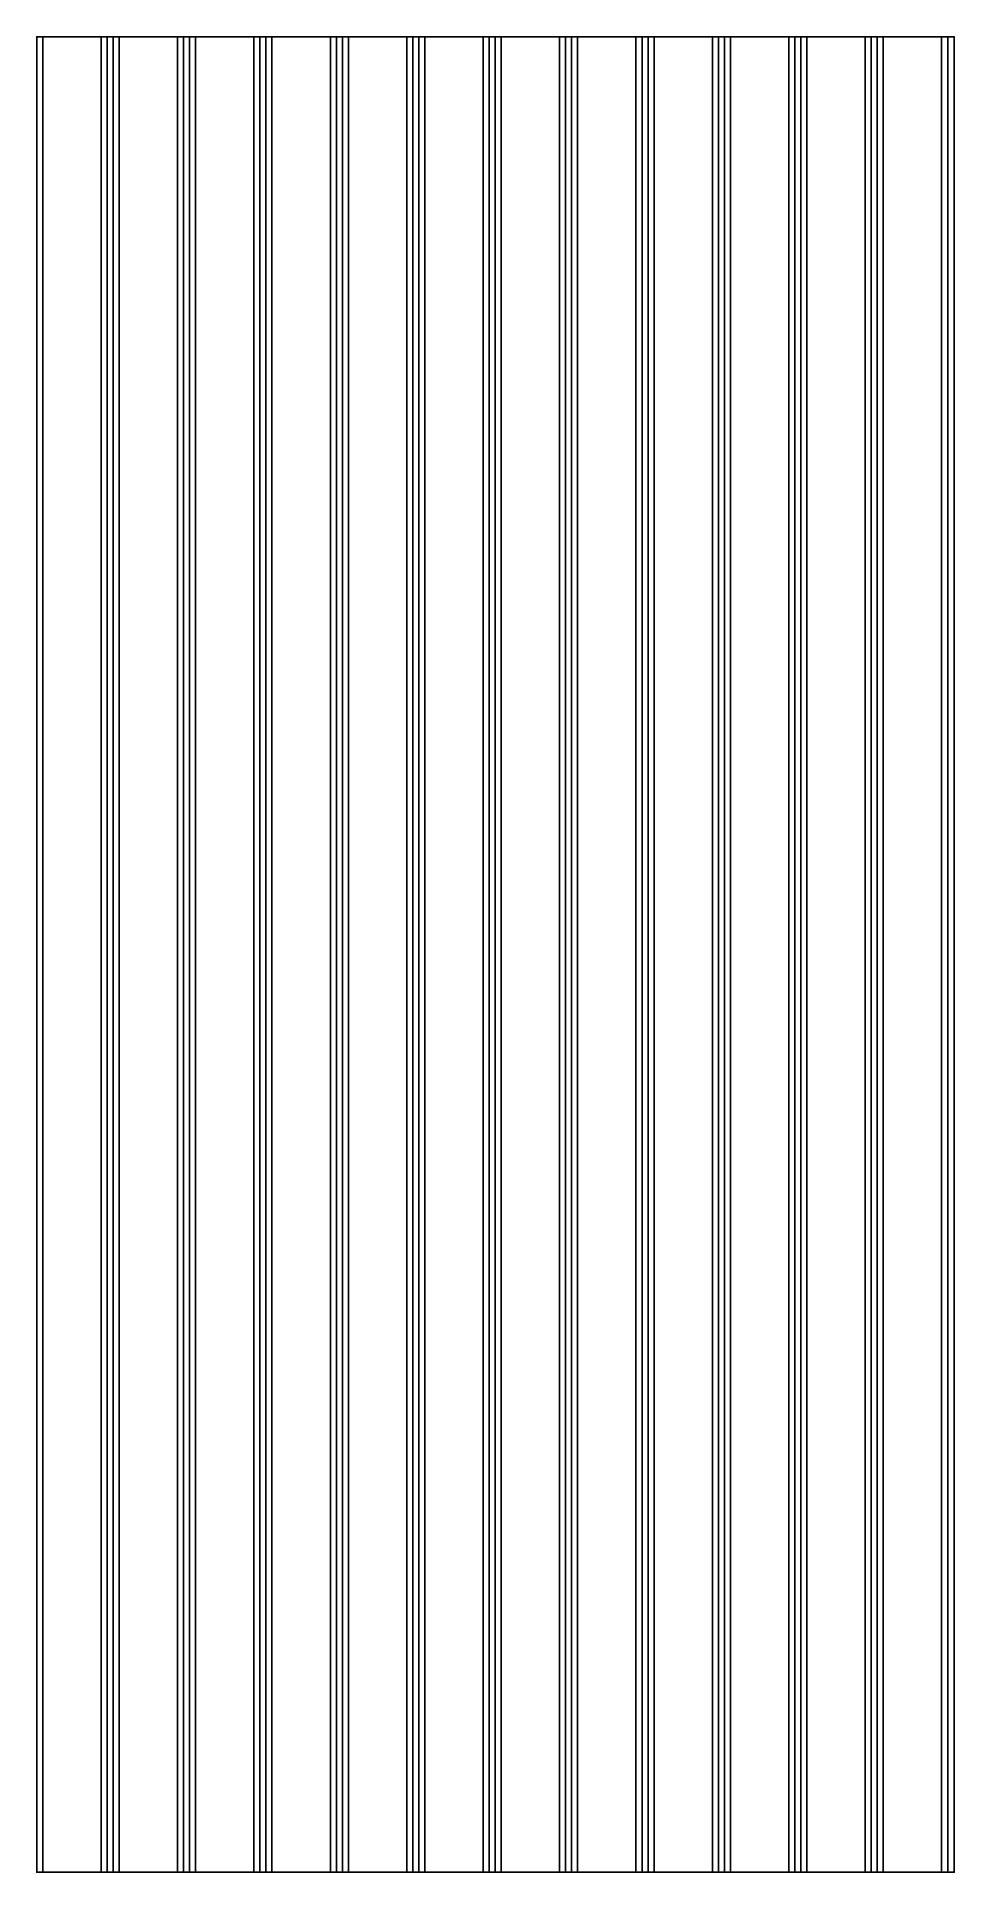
# Model space of a CAD drawing. Header units: millimetres. Extents: x 0 to 1220, y 0 to 2440.
import ezdxf

# ---------------------------------------------------------------- set-up
doc = ezdxf.new("R2010")
doc.units = ezdxf.units.MM
doc.layers.add('1', color=1, linetype='Continuous')

msp = doc.modelspace()

# ---------------------------------------------------------------- linework, layer by layer
for points in [[(0, 0, 18), (93.6, 0, 18), (93.6, 2440, 18), (0, 2440, 18)], [(1220, 0), (1220, 2440), (0, 2440), (0, 0)], [(101.6, 0, 18), (195.2, 0, 18), (195.2, 2440, 18), (101.6, 2440, 18)], [(203.2, 0, 18), (296.8, 0, 18), (296.8, 2440, 18), (203.2, 2440, 18)], [(304.8, 0, 18), (398.4, 0, 18), (398.4, 2440, 18), (304.8, 2440, 18)], [(406.4, 0, 18), (500, 0, 18), (500, 2440, 18), (406.4, 2440, 18)], [(508, 0, 18), (601.6, 0, 18), (601.6, 2440, 18), (508, 2440, 18)], [(609.6, 0, 18), (703.2, 0, 18), (703.2, 2440, 18), (609.6, 2440, 18)], [(711.2, 0, 18), (804.8, 0, 18), (804.8, 2440, 18), (711.2, 2440, 18)], [(812.8, 0, 18), (906.4, 0, 18), (906.4, 2440, 18), (812.8, 2440, 18)], [(914.4, 0, 18), (1008, 0, 18), (1008, 2440, 18), (914.4, 2440, 18)], [(1016, 0, 18), (1109.6, 0, 18), (1109.6, 2440, 18), (1016, 2440, 18)], [(1117.6, 0, 18), (1211.2, 0, 18), (1211.2, 2440, 18), (1117.6, 2440, 18)]]:
    msp.add_3dface(points)
at = {"layer": '1'}
for points in [[(0, 0, 6), (0, 0), (0, 2440), (0, 2440, 6)], [(0, 0, 18), (0, 0, 12), (0, 2440, 12), (0, 2440, 18)], [(0, 2440, 12), (8, 2440, 12), (8, 0, 12), (0, 0, 12)], [(0, 2440, 6), (8, 2440, 6), (8, 0, 6), (0, 0, 6)], [(8, 0, 12), (8, 0, 6), (8, 2440, 6), (8, 2440, 12)], [(85.6, 0, 12), (85.6, 0, 6), (85.6, 2440, 6), (85.6, 2440, 12)], [(85.6, 0, 12), (93.6, 0, 12), (93.6, 2440, 12), (85.6, 2440, 12)], [(85.6, 0, 6), (109.6, 0, 6), (109.6, 2440, 6), (85.6, 2440, 6)], [(93.6, 0, 18), (93.6, 0, 12), (93.6, 2440, 12), (93.6, 2440, 18)], [(101.6, 0, 18), (101.6, 0, 12), (101.6, 2440, 12), (101.6, 2440, 18)], [(101.6, 0, 12), (109.6, 0, 12), (109.6, 2440, 12), (101.6, 2440, 12)], [(109.6, 0, 12), (109.6, 0, 6), (109.6, 2440, 6), (109.6, 2440, 12)], [(187.2, 0, 12), (187.2, 0, 6), (187.2, 2440, 6), (187.2, 2440, 12)], [(187.2, 0, 12), (195.2, 0, 12), (195.2, 2440, 12), (187.2, 2440, 12)], [(187.2, 0, 6), (211.2, 0, 6), (211.2, 2440, 6), (187.2, 2440, 6)], [(195.2, 0, 18), (195.2, 0, 12), (195.2, 2440, 12), (195.2, 2440, 18)], [(203.2, 0, 18), (203.2, 0, 12), (203.2, 2440, 12), (203.2, 2440, 18)], [(203.2, 0, 12), (211.2, 0, 12), (211.2, 2440, 12), (203.2, 2440, 12)], [(211.2, 0, 12), (211.2, 0, 6), (211.2, 2440, 6), (211.2, 2440, 12)], [(288.8, 0, 12), (288.8, 0, 6), (288.8, 2440, 6), (288.8, 2440, 12)], [(288.8, 0, 12), (296.8, 0, 12), (296.8, 2440, 12), (288.8, 2440, 12)], [(288.8, 0, 6), (312.8, 0, 6), (312.8, 2440, 6), (288.8, 2440, 6)], [(296.8, 0, 18), (296.8, 0, 12), (296.8, 2440, 12), (296.8, 2440, 18)], [(304.8, 0, 18), (304.8, 0, 12), (304.8, 2440, 12), (304.8, 2440, 18)], [(304.8, 0, 12), (312.8, 0, 12), (312.8, 2440, 12), (304.8, 2440, 12)], [(312.8, 0, 12), (312.8, 0, 6), (312.8, 2440, 6), (312.8, 2440, 12)], [(390.4, 0, 12), (390.4, 0, 6), (390.4, 2440, 6), (390.4, 2440, 12)], [(390.4, 0, 12), (398.4, 0, 12), (398.4, 2440, 12), (390.4, 2440, 12)], [(390.4, 0, 6), (414.4, 0, 6), (414.4, 2440, 6), (390.4, 2440, 6)], [(398.4, 0, 18), (398.4, 0, 12), (398.4, 2440, 12), (398.4, 2440, 18)], [(406.4, 0, 18), (406.4, 0, 12), (406.4, 2440, 12), (406.4, 2440, 18)], [(406.4, 0, 12), (414.4, 0, 12), (414.4, 2440, 12), (406.4, 2440, 12)], [(414.4, 0, 12), (414.4, 0, 6), (414.4, 2440, 6), (414.4, 2440, 12)], [(492, 0, 12), (492, 0, 6), (492, 2440, 6), (492, 2440, 12)], [(492, 0, 12), (500, 0, 12), (500, 2440, 12), (492, 2440, 12)], [(492, 0, 6), (516, 0, 6), (516, 2440, 6), (492, 2440, 6)], [(500, 0, 18), (500, 0, 12), (500, 2440, 12), (500, 2440, 18)], [(508, 0, 18), (508, 0, 12), (508, 2440, 12), (508, 2440, 18)], [(508, 0, 12), (516, 0, 12), (516, 2440, 12), (508, 2440, 12)], [(516, 0, 12), (516, 0, 6), (516, 2440, 6), (516, 2440, 12)], [(593.6, 0, 12), (593.6, 0, 6), (593.6, 2440, 6), (593.6, 2440, 12)], [(593.6, 0, 12), (601.6, 0, 12), (601.6, 2440, 12), (593.6, 2440, 12)], [(593.6, 0, 6), (617.6, 0, 6), (617.6, 2440, 6), (593.6, 2440, 6)], [(601.6, 0, 18), (601.6, 0, 12), (601.6, 2440, 12), (601.6, 2440, 18)], [(609.6, 0, 18), (609.6, 0, 12), (609.6, 2440, 12), (609.6, 2440, 18)], [(609.6, 0, 12), (617.6, 0, 12), (617.6, 2440, 12), (609.6, 2440, 12)], [(617.6, 0, 12), (617.6, 0, 6), (617.6, 2440, 6), (617.6, 2440, 12)], [(695.2, 0, 12), (695.2, 0, 6), (695.2, 2440, 6), (695.2, 2440, 12)], [(695.2, 0, 12), (703.2, 0, 12), (703.2, 2440, 12), (695.2, 2440, 12)], [(695.2, 0, 6), (719.2, 0, 6), (719.2, 2440, 6), (695.2, 2440, 6)], [(703.2, 0, 18), (703.2, 0, 12), (703.2, 2440, 12), (703.2, 2440, 18)], [(711.2, 0, 18), (711.2, 0, 12), (711.2, 2440, 12), (711.2, 2440, 18)], [(711.2, 0, 12), (719.2, 0, 12), (719.2, 2440, 12), (711.2, 2440, 12)], [(719.2, 0, 12), (719.2, 0, 6), (719.2, 2440, 6), (719.2, 2440, 12)], [(796.8, 0, 12), (796.8, 0, 6), (796.8, 2440, 6), (796.8, 2440, 12)], [(796.8, 0, 12), (804.8, 0, 12), (804.8, 2440, 12), (796.8, 2440, 12)], [(796.8, 0, 6), (820.8, 0, 6), (820.8, 2440, 6), (796.8, 2440, 6)], [(804.8, 0, 18), (804.8, 0, 12), (804.8, 2440, 12), (804.8, 2440, 18)], [(812.8, 0, 18), (812.8, 0, 12), (812.8, 2440, 12), (812.8, 2440, 18)], [(812.8, 0, 12), (820.8, 0, 12), (820.8, 2440, 12), (812.8, 2440, 12)], [(820.8, 0, 12), (820.8, 0, 6), (820.8, 2440, 6), (820.8, 2440, 12)], [(898.4, 0, 12), (898.4, 0, 6), (898.4, 2440, 6), (898.4, 2440, 12)], [(898.4, 0, 12), (906.4, 0, 12), (906.4, 2440, 12), (898.4, 2440, 12)], [(898.4, 0, 6), (922.4, 0, 6), (922.4, 2440, 6), (898.4, 2440, 6)], [(906.4, 0, 18), (906.4, 0, 12), (906.4, 2440, 12), (906.4, 2440, 18)], [(914.4, 0, 18), (914.4, 0, 12), (914.4, 2440, 12), (914.4, 2440, 18)], [(914.4, 0, 12), (922.4, 0, 12), (922.4, 2440, 12), (914.4, 2440, 12)], [(922.4, 0, 12), (922.4, 0, 6), (922.4, 2440, 6), (922.4, 2440, 12)], [(1000, 0, 12), (1000, 0, 6), (1000, 2440, 6), (1000, 2440, 12)], [(1000, 0, 12), (1008, 0, 12), (1008, 2440, 12), (1000, 2440, 12)], [(1000, 0, 6), (1024, 0, 6), (1024, 2440, 6), (1000, 2440, 6)], [(1008, 0, 18), (1008, 0, 12), (1008, 2440, 12), (1008, 2440, 18)], [(1016, 0, 18), (1016, 0, 12), (1016, 2440, 12), (1016, 2440, 18)], [(1016, 0, 12), (1024, 0, 12), (1024, 2440, 12), (1016, 2440, 12)], [(1024, 0, 12), (1024, 0, 6), (1024, 2440, 6), (1024, 2440, 12)], [(1101.6, 0, 12), (1101.6, 0, 6), (1101.6, 2440, 6), (1101.6, 2440, 12)], [(1101.6, 0, 12), (1109.6, 0, 12), (1109.6, 2440, 12), (1101.6, 2440, 12)], [(1101.6, 0, 6), (1125.6, 0, 6), (1125.6, 2440, 6), (1101.6, 2440, 6)], [(1109.6, 0, 18), (1109.6, 0, 12), (1109.6, 2440, 12), (1109.6, 2440, 18)], [(1117.6, 0, 18), (1117.6, 0, 12), (1117.6, 2440, 12), (1117.6, 2440, 18)], [(1117.6, 0, 12), (1125.6, 0, 12), (1125.6, 2440, 12), (1117.6, 2440, 12)], [(1125.6, 0, 12), (1125.6, 0, 6), (1125.6, 2440, 6), (1125.6, 2440, 12)], [(1203.2, 0, 12), (1203.2, 0, 6), (1203.2, 2440, 6), (1203.2, 2440, 12)], [(1203.2, 0, 6), (1220, 0, 6), (1220, 2440, 6), (1203.2, 2440, 6)], [(1203.2, 2440, 12), (1211.2, 2440, 12), (1211.2, 0, 12), (1203.2, 0, 12)], [(1211.2, 0, 18), (1211.2, 0, 12), (1211.2, 2440, 12), (1211.2, 2440, 18)], [(1220, 0, 6), (1220, 0), (1220, 2440), (1220, 2440, 6)]]:
    msp.add_3dface(points, dxfattribs=at)
for points, invisible_edges in [([(0, 2440, 12), (8, 2440, 12), (8, 2440, 18), (0, 2440, 18)], 2), ([(0, 2440), (8, 2440), (8, 2440, 6), (0, 2440, 6)], 2), ([(85.6, 2440, 18), (85.6, 2440), (8, 2440), (8, 2440, 18)], 5), ([(85.6, 2440, 12), (93.6, 2440, 12), (93.6, 2440, 18), (85.6, 2440, 18)], 8), ([(85.6, 2440), (109.6, 2440), (109.6, 2440, 6), (85.6, 2440, 6)], 10), ([(101.6, 2440, 12), (109.6, 2440, 12), (109.6, 2440, 18), (101.6, 2440, 18)], 2), ([(187.2, 2440, 18), (187.2, 2440), (109.6, 2440), (109.6, 2440, 18)], 5), ([(187.2, 2440, 12), (195.2, 2440, 12), (195.2, 2440, 18), (187.2, 2440, 18)], 8), ([(187.2, 2440), (211.2, 2440), (211.2, 2440, 6), (187.2, 2440, 6)], 10), ([(203.2, 2440, 12), (211.2, 2440, 12), (211.2, 2440, 18), (203.2, 2440, 18)], 2), ([(288.8, 2440, 18), (288.8, 2440), (211.2, 2440), (211.2, 2440, 18)], 5), ([(288.8, 2440, 12), (296.8, 2440, 12), (296.8, 2440, 18), (288.8, 2440, 18)], 8), ([(288.8, 2440), (312.8, 2440), (312.8, 2440, 6), (288.8, 2440, 6)], 10), ([(304.8, 2440, 12), (312.8, 2440, 12), (312.8, 2440, 18), (304.8, 2440, 18)], 2), ([(390.4, 2440, 18), (390.4, 2440), (312.8, 2440), (312.8, 2440, 18)], 5), ([(390.4, 2440, 12), (398.4, 2440, 12), (398.4, 2440, 18), (390.4, 2440, 18)], 8), ([(390.4, 2440), (414.4, 2440), (414.4, 2440, 6), (390.4, 2440, 6)], 10), ([(406.4, 2440, 12), (414.4, 2440, 12), (414.4, 2440, 18), (406.4, 2440, 18)], 2), ([(492, 2440, 18), (492, 2440), (414.4, 2440), (414.4, 2440, 18)], 5), ([(492, 2440, 12), (500, 2440, 12), (500, 2440, 18), (492, 2440, 18)], 8), ([(492, 2440), (516, 2440), (516, 2440, 6), (492, 2440, 6)], 10), ([(508, 2440, 12), (516, 2440, 12), (516, 2440, 18), (508, 2440, 18)], 2), ([(593.6, 2440, 18), (593.6, 2440), (516, 2440), (516, 2440, 18)], 5), ([(593.6, 2440, 12), (601.6, 2440, 12), (601.6, 2440, 18), (593.6, 2440, 18)], 8), ([(593.6, 2440), (617.6, 2440), (617.6, 2440, 6), (593.6, 2440, 6)], 10), ([(609.6, 2440, 12), (617.6, 2440, 12), (617.6, 2440, 18), (609.6, 2440, 18)], 2), ([(695.2, 2440, 18), (695.2, 2440), (617.6, 2440), (617.6, 2440, 18)], 5), ([(695.2, 2440, 12), (703.2, 2440, 12), (703.2, 2440, 18), (695.2, 2440, 18)], 8), ([(695.2, 2440), (719.2, 2440), (719.2, 2440, 6), (695.2, 2440, 6)], 10), ([(711.2, 2440, 12), (719.2, 2440, 12), (719.2, 2440, 18), (711.2, 2440, 18)], 2), ([(796.8, 2440, 18), (796.8, 2440), (719.2, 2440), (719.2, 2440, 18)], 5), ([(796.8, 2440, 12), (804.8, 2440, 12), (804.8, 2440, 18), (796.8, 2440, 18)], 8), ([(796.8, 2440), (820.8, 2440), (820.8, 2440, 6), (796.8, 2440, 6)], 10), ([(812.8, 2440, 12), (820.8, 2440, 12), (820.8, 2440, 18), (812.8, 2440, 18)], 2), ([(898.4, 2440, 18), (898.4, 2440), (820.8, 2440), (820.8, 2440, 18)], 5), ([(898.4, 2440, 12), (906.4, 2440, 12), (906.4, 2440, 18), (898.4, 2440, 18)], 8), ([(898.4, 2440), (922.4, 2440), (922.4, 2440, 6), (898.4, 2440, 6)], 10), ([(914.4, 2440, 12), (922.4, 2440, 12), (922.4, 2440, 18), (914.4, 2440, 18)], 2), ([(1000, 2440, 18), (1000, 2440), (922.4, 2440), (922.4, 2440, 18)], 5), ([(1000, 2440, 12), (1008, 2440, 12), (1008, 2440, 18), (1000, 2440, 18)], 8), ([(1000, 2440), (1024, 2440), (1024, 2440, 6), (1000, 2440, 6)], 10), ([(1016, 2440, 12), (1024, 2440, 12), (1024, 2440, 18), (1016, 2440, 18)], 2), ([(1101.6, 2440, 18), (1101.6, 2440), (1024, 2440), (1024, 2440, 18)], 5), ([(1101.6, 2440, 12), (1109.6, 2440, 12), (1109.6, 2440, 18), (1101.6, 2440, 18)], 8), ([(1101.6, 2440), (1125.6, 2440), (1125.6, 2440, 6), (1101.6, 2440, 6)], 10), ([(1117.6, 2440, 12), (1125.6, 2440, 12), (1125.6, 2440, 18), (1117.6, 2440, 18)], 2), ([(1203.2, 2440, 18), (1203.2, 2440), (1125.6, 2440), (1125.6, 2440, 18)], 5), ([(1203.2, 2440, 12), (1211.2, 2440, 12), (1211.2, 2440, 18), (1203.2, 2440, 18)], 8), ([(1203.2, 2440), (1220, 2440), (1220, 2440, 6), (1203.2, 2440, 6)], 8), ([(0, 0, 12), (8, 0, 12), (8, 0, 18), (0, 0, 18)], 2), ([(0, 0), (8, 0), (8, 0, 6), (0, 0, 6)], 2), ([(85.6, 0, 18), (85.6, 0), (8, 0), (8, 0, 18)], 5), ([(85.6, 0, 12), (93.6, 0, 12), (93.6, 0, 18), (85.6, 0, 18)], 8), ([(85.6, 0), (109.6, 0), (109.6, 0, 6), (85.6, 0, 6)], 10), ([(101.6, 0, 12), (109.6, 0, 12), (109.6, 0, 18), (101.6, 0, 18)], 2), ([(187.2, 0, 18), (187.2, 0), (109.6, 0), (109.6, 0, 18)], 5), ([(187.2, 0, 12), (195.2, 0, 12), (195.2, 0, 18), (187.2, 0, 18)], 8), ([(187.2, 0), (211.2, 0), (211.2, 0, 6), (187.2, 0, 6)], 10), ([(203.2, 0, 12), (211.2, 0, 12), (211.2, 0, 18), (203.2, 0, 18)], 2), ([(288.8, 0, 18), (288.8, 0), (211.2, 0), (211.2, 0, 18)], 5), ([(288.8, 0, 12), (296.8, 0, 12), (296.8, 0, 18), (288.8, 0, 18)], 8), ([(288.8, 0), (312.8, 0), (312.8, 0, 6), (288.8, 0, 6)], 10), ([(304.8, 0, 12), (312.8, 0, 12), (312.8, 0, 18), (304.8, 0, 18)], 2), ([(390.4, 0, 18), (390.4, 0), (312.8, 0), (312.8, 0, 18)], 5), ([(390.4, 0, 12), (398.4, 0, 12), (398.4, 0, 18), (390.4, 0, 18)], 8), ([(390.4, 0), (414.4, 0), (414.4, 0, 6), (390.4, 0, 6)], 10), ([(406.4, 0, 12), (414.4, 0, 12), (414.4, 0, 18), (406.4, 0, 18)], 2), ([(492, 0, 18), (492, 0), (414.4, 0), (414.4, 0, 18)], 5), ([(492, 0, 12), (500, 0, 12), (500, 0, 18), (492, 0, 18)], 8), ([(492, 0), (516, 0), (516, 0, 6), (492, 0, 6)], 10), ([(508, 0, 12), (516, 0, 12), (516, 0, 18), (508, 0, 18)], 2), ([(593.6, 0, 18), (593.6, 0), (516, 0), (516, 0, 18)], 5), ([(593.6, 0, 12), (601.6, 0, 12), (601.6, 0, 18), (593.6, 0, 18)], 8), ([(593.6, 0), (617.6, 0), (617.6, 0, 6), (593.6, 0, 6)], 10), ([(609.6, 0, 12), (617.6, 0, 12), (617.6, 0, 18), (609.6, 0, 18)], 2), ([(695.2, 0, 18), (695.2, 0), (617.6, 0), (617.6, 0, 18)], 5), ([(695.2, 0, 12), (703.2, 0, 12), (703.2, 0, 18), (695.2, 0, 18)], 8), ([(695.2, 0), (719.2, 0), (719.2, 0, 6), (695.2, 0, 6)], 10), ([(711.2, 0, 12), (719.2, 0, 12), (719.2, 0, 18), (711.2, 0, 18)], 2), ([(796.8, 0, 18), (796.8, 0), (719.2, 0), (719.2, 0, 18)], 5), ([(796.8, 0, 12), (804.8, 0, 12), (804.8, 0, 18), (796.8, 0, 18)], 8), ([(796.8, 0), (820.8, 0), (820.8, 0, 6), (796.8, 0, 6)], 10), ([(812.8, 0, 12), (820.8, 0, 12), (820.8, 0, 18), (812.8, 0, 18)], 2), ([(898.4, 0, 18), (898.4, 0), (820.8, 0), (820.8, 0, 18)], 5), ([(898.4, 0, 12), (906.4, 0, 12), (906.4, 0, 18), (898.4, 0, 18)], 8), ([(898.4, 0), (922.4, 0), (922.4, 0, 6), (898.4, 0, 6)], 10), ([(914.4, 0, 12), (922.4, 0, 12), (922.4, 0, 18), (914.4, 0, 18)], 2), ([(1000, 0, 18), (1000, 0), (922.4, 0), (922.4, 0, 18)], 5), ([(1000, 0, 12), (1008, 0, 12), (1008, 0, 18), (1000, 0, 18)], 8), ([(1000, 0), (1024, 0), (1024, 0, 6), (1000, 0, 6)], 10), ([(1016, 0, 12), (1024, 0, 12), (1024, 0, 18), (1016, 0, 18)], 2), ([(1101.6, 0, 18), (1101.6, 0), (1024, 0), (1024, 0, 18)], 5), ([(1101.6, 0, 12), (1109.6, 0, 12), (1109.6, 0, 18), (1101.6, 0, 18)], 8), ([(1101.6, 0), (1125.6, 0), (1125.6, 0, 6), (1101.6, 0, 6)], 10), ([(1117.6, 0, 12), (1125.6, 0, 12), (1125.6, 0, 18), (1117.6, 0, 18)], 2), ([(1203.2, 0, 18), (1203.2, 0), (1125.6, 0), (1125.6, 0, 18)], 5), ([(1203.2, 0, 12), (1211.2, 0, 12), (1211.2, 0, 18), (1203.2, 0, 18)], 8), ([(1203.2, 0), (1220, 0), (1220, 0, 6), (1203.2, 0, 6)], 8)]:
    msp.add_3dface(points, dxfattribs=dict(at, invisible_edges=invisible_edges))

doc.saveas('drawing.dxf')
